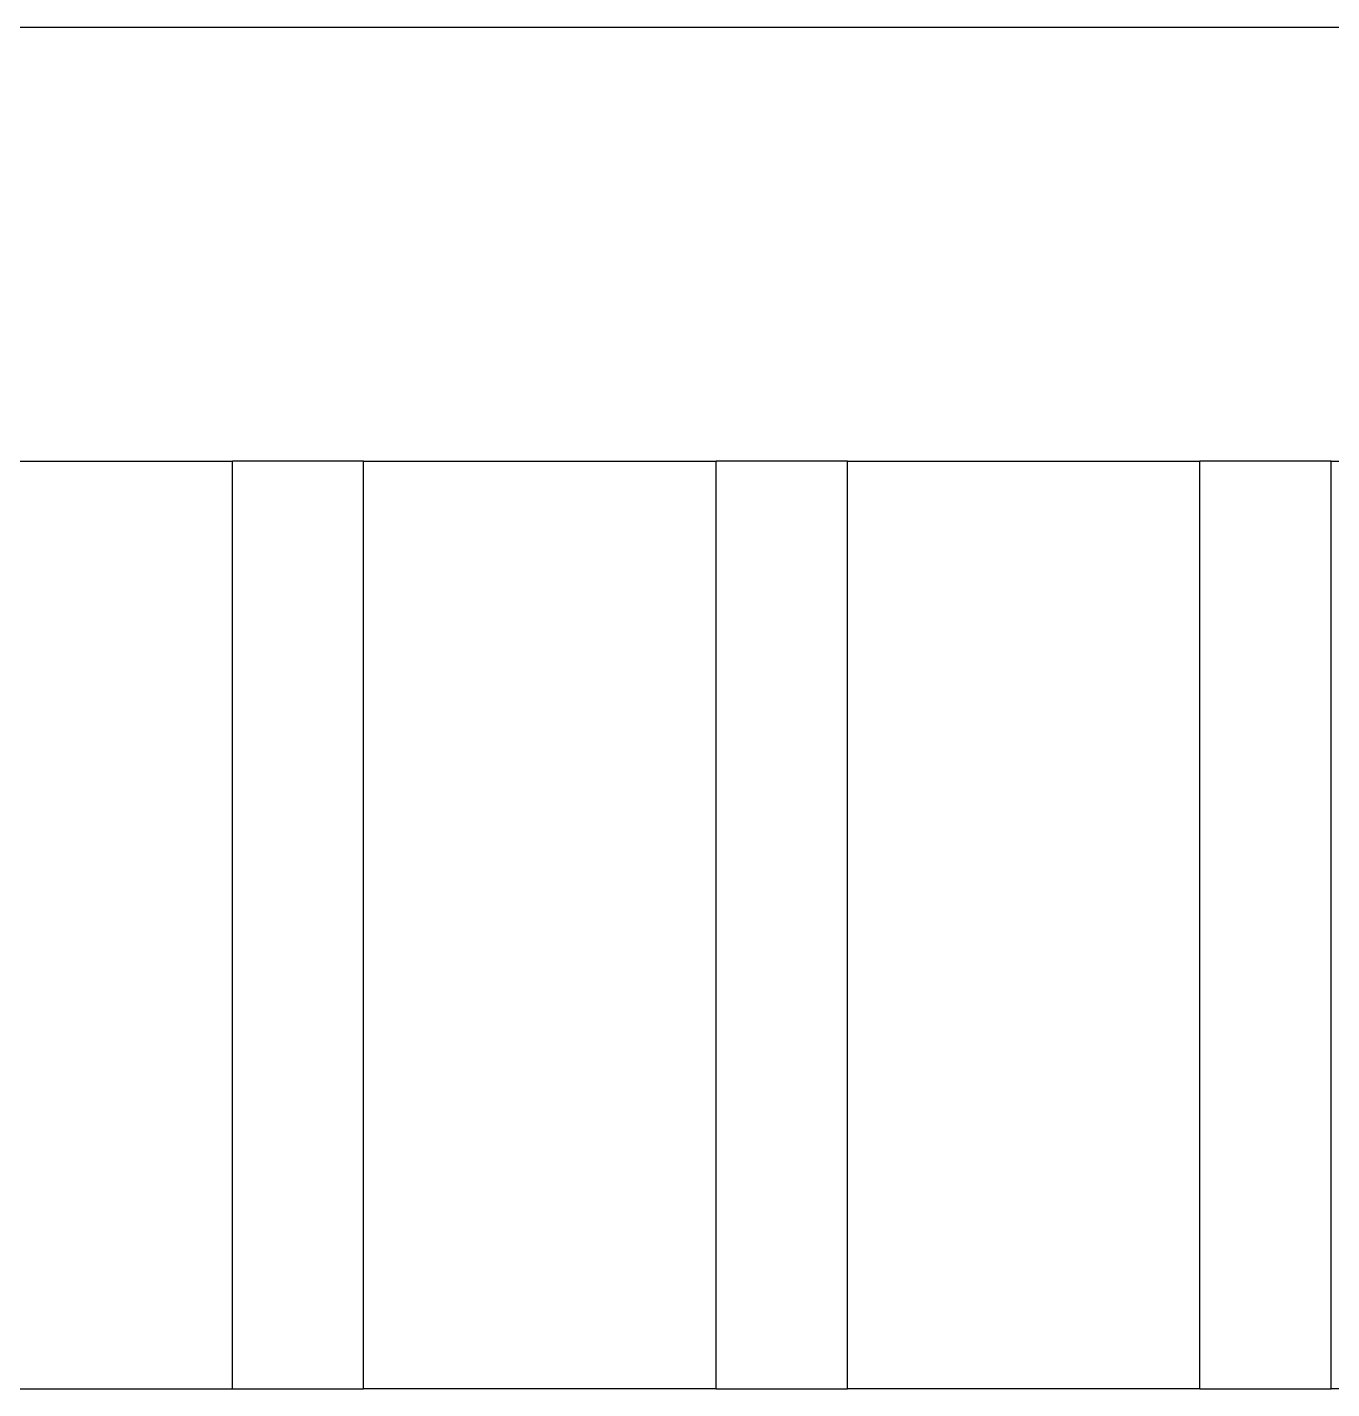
# Model space of a CAD drawing. Extents: x 396092 to 455492, y 17293 to 132793.
# Drawn here: x 427122.7 to 427319.6, y 60901 to 61106.4 of the extents above; entities that cross this region are included whole.
import ezdxf

# ---------------------------------------------------------------- set-up
doc = ezdxf.new("R2010")
doc.units = 0
doc.header["$LTSCALE"] = 1000
doc.header["$MEASUREMENT"] = 0
doc.layers.add('MU', color=34, linetype='Continuous')

msp = doc.modelspace()

# ---------------------------------------------------------------- linework, layer by layer
at = {"layer": 'MU', "color": 37}
for p, q in [((423391.55, 61106.41), (428821.55, 61106.41)), ((427100.51, 61040.95), (427153.73, 61040.95)), ((427173.51, 61040.95), (427153.73, 61040.95)), ((427153.73, 60900.95), (427153.73, 61040.95)), ((427173.51, 60900.95), (427173.51, 61040.95)), ((427173.51, 61040.95), (427226.73, 61040.95)), ((427246.51, 61040.95), (427226.73, 61040.95)), ((427226.73, 60900.95), (427226.73, 61040.95)), ((427246.51, 60900.95), (427246.51, 61040.95)), ((427246.51, 61040.95), (427299.73, 61040.95)), ((427319.51, 61040.95), (427299.73, 61040.95)), ((427299.73, 60900.95), (427299.73, 61040.95)), ((427319.51, 60900.95), (427319.51, 61040.95)), ((427319.51, 61040.95), (427418.63, 61040.95)), ((427100.51, 60900.95), (427153.73, 60900.95)), ((427153.73, 60900.95), (427173.51, 60900.95)), ((427226.73, 60900.95), (427173.51, 60900.95)), ((427226.73, 60900.95), (427246.51, 60900.95)), ((427299.73, 60900.95), (427246.51, 60900.95)), ((427299.73, 60900.95), (427319.51, 60900.95)), ((427418.63, 60900.95), (427319.51, 60900.95))]:
    msp.add_line(p, q, dxfattribs=at)

doc.saveas('drawing.dxf')
